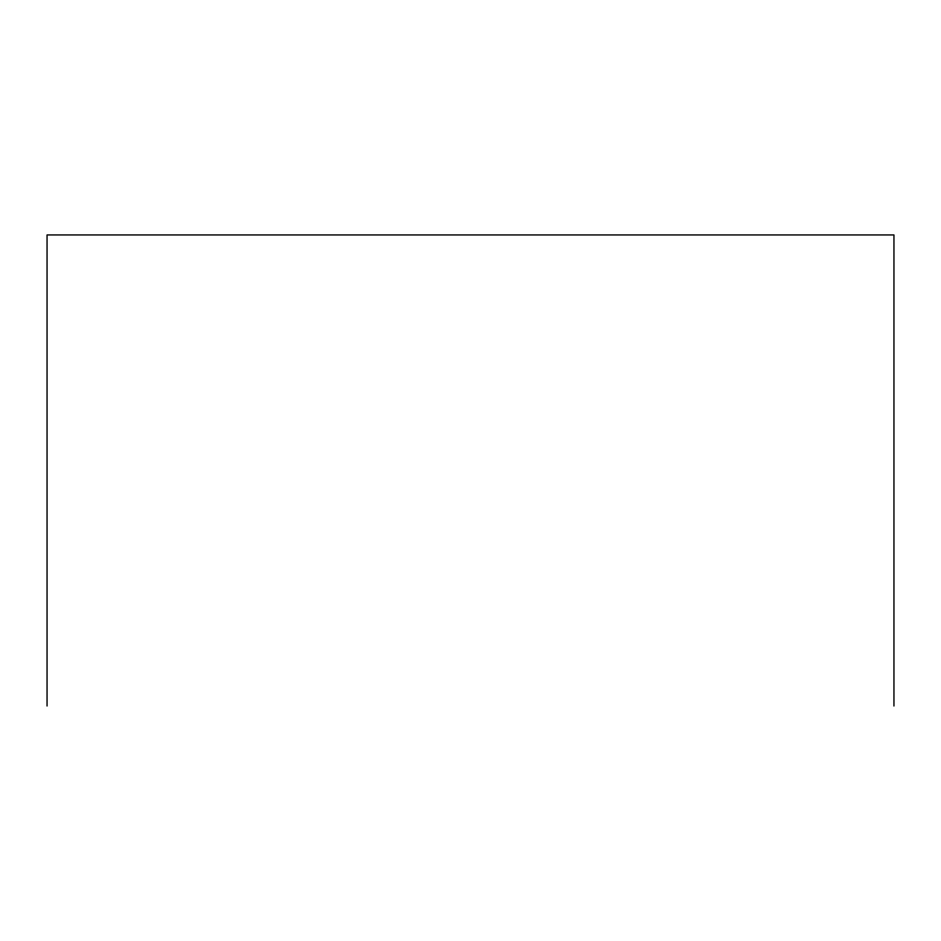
<?xml version="1.0" encoding="UTF-8"?>
<svg xmlns="http://www.w3.org/2000/svg" width="941" height="941" viewBox="0 0 941 941"><rect width="100%" height="100%" fill="white"/><g stroke="black" fill="none" stroke-linecap="round" stroke-linejoin="round"><path stroke-width="1.41" d="M893.95 706.056L893.95 234.944L47.05 234.944L47.05 706.056"/></g></svg>
